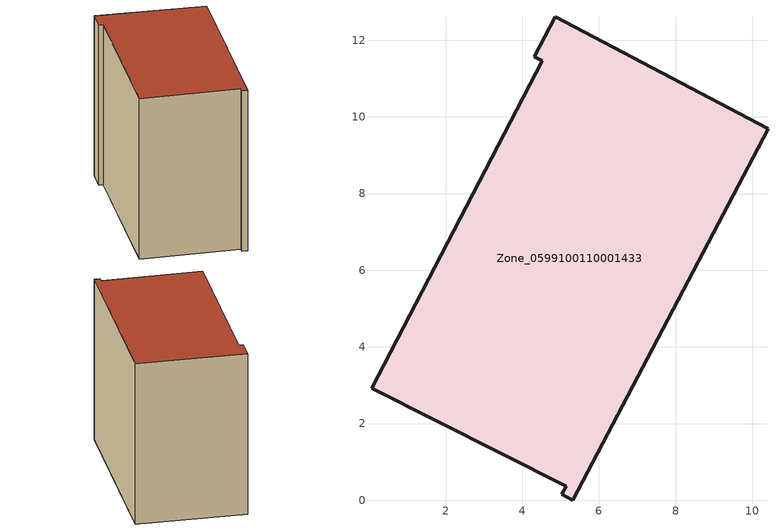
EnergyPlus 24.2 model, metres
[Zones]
Zone_0599100110001433
 floor ground (C_G): 5.31,0 5.02,0.15 5.15,0.36 0.06,2.92 4.52,11.46 4.31,11.57 4.86,12.61 10.41,9.7 z0
 wall outside (C_F): 10.41,9.7 4.86,12.61 4.31,11.57 4.52,11.46 0.06,2.92 5.15,0.36 5.02,0.15 5.31,0 10.41,9.7 z0:9.68
 roof outside (C_R): 5.02,0.15 5.31,0 10.41,9.7 4.86,12.61 4.31,11.57 4.52,11.46 0.06,2.92 5.15,0.36 z9.68
[BUILDING]
Pand.0599100110001433: North Axis=0; Terrain=City; Loads Convergence Tolerance Value=0.04; Temperature Convergence Tolerance Value=0.4; Solar Distribution=FullExterior; Maximum Number of Warmup Days=25; Minimum Number of Warmup Days=1
[Site:Location]
Rotterdam.The.Hague.AP_ZH_NLD Design_Conditions: Latitude=51.96; Longitude=4.45; Time Zone=1; Elevation=-4.5
[SITE:GROUNDTEMPERATURE:BUILDINGSURFACE]
18, 18, 18, 18, 18, 18, 18, 18, 18, 18, 18, 18
[MATERIAL] Thermal Absorptance=0.9; Solar Absorptance=0.7; Visible Absorptance=0.7
Name | Roughness | Thickness | Conductivity | Density | Specific Heat
G.TI.2015-2018 | MediumSmooth | 0.15 | 0.0428571 | 540 | 1210
F.TI.2015-2018 | Rough | 0.3 | 0.0666667 | 1920 | 840
R.TI.2015-2018 | MediumRough | 0.2 | 0.0333333 | 1500 | 1000
[CONSTRUCTION]
C_G: G.TI.2015-2018
C_F: F.TI.2015-2018
C_R: R.TI.2015-2018
[ZONE]
Zone_0599100110001433: Type=1; Multiplier=1; Ceiling Height=Autocalculate; Volume=Autocalculate; Floor Area=autocalculate; Part of Total Floor Area=Yes
[ZONEINFILTRATION:DESIGNFLOWRATE]
Infil_Zone_0599100110001433: Zone or ZoneList or Space or SpaceList=Zone_0599100110001433; Schedule=AlwaysOn; Design Flow Rate Calculation Method=Flow/Area; Flow Rate per Floor Area=0.0015; Constant Term Coefficient=1; Temperature Term Coefficient=0; Velocity Term Coefficient=0; Velocity Squared Term Coefficient=0
[HVACTEMPLATE:ZONE:IDEALLOADSAIRSYSTEM]
Zone_0599100110001433: Maximum Heating Supply Air Temperature=50; Minimum Cooling Supply Air Temperature=13; Maximum Heating Supply Air Humidity Ratio=0.0156; Minimum Cooling Supply Air Humidity Ratio=0.0077; Heating Limit=NoLimit; Cooling Limit=NoLimit; Dehumidification Control Type=ConstantSensibleHeatRatio; Cooling Sensible Heat Ratio=0.7; Dehumidification Setpoint=60; Humidification Control Type=None; Humidification Setpoint=30; Outdoor Air Method=None; Outdoor Air Flow Rate per Person=0.00944; Outdoor Air Flow Rate per Zone Floor Area=0; Outdoor Air Flow Rate per Zone=0; Demand Controlled Ventilation Type=None; Outdoor Air Economizer Type=NoEconomizer; Heat Recovery Type=None; Sensible Heat Recovery Effectiveness=0.7; Latent Heat Recovery Effectiveness=0.65
[ZONECONTROL:THERMOSTAT]
ThermostatControl_Zone_0599100110001433: Zone or ZoneList=Zone_0599100110001433; Control Type Schedule=DualSetpointControlType; Control 1=Thermostat_Zone_0599100110001433; Temperature Difference Between Cutout And Setpoint=0
[THERMOSTATSETPOINT:DUALSETPOINT]
Thermostat_Zone_0599100110001433: Heating Setpoint Temperature Schedule=HeatingSetpoint_Zone_0599100110001433; Cooling Setpoint Temperature Schedule=CoolingSetpoint_Zone_0599100110001433
[SCHEDULE:COMPACT]
HeatingSetpoint_Zone_0599100110001433: Through: 12/31, For: AllDays, Until: 24:00, 21
CoolingSetpoint_Zone_0599100110001433: Through: 12/31, For: AllDays, Until: 24:00, 24
DualSetpointControlType: Through: 12/31, For: AllDays, Until: 24:00, 4
AlwaysOn: Through: 12/31, For: AllDays, Until: 24:00, 1
